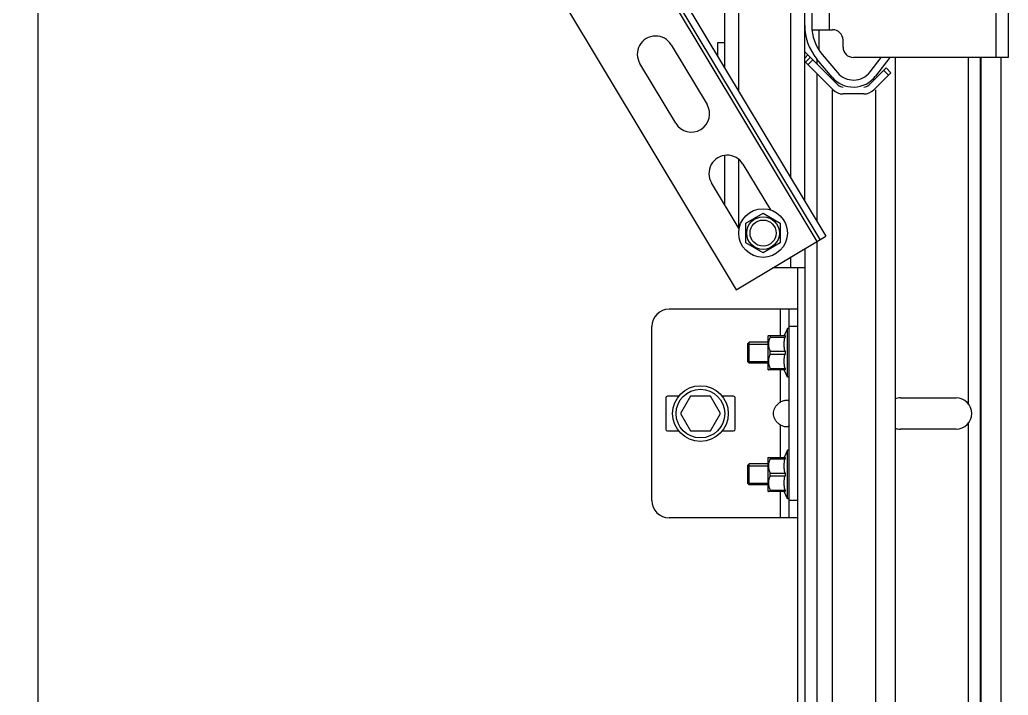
# Model space of a CAD drawing. Header units: millimetres. Extents: x 21899 to 38731, y -5425 to 3612.
# Drawn here: x 21911.9 to 22196.1, y 2881.1 to 3075.3 of the extents above; entities that cross this region are included whole.
import ezdxf

# ---------------------------------------------------------------- set-up
doc = ezdxf.new("R2010")
doc.units = ezdxf.units.MM

msp = doc.modelspace()

# ---------------------------------------------------------------- linework, layer by layer
at = {"color": 9, "linetype": 'Continuous'}
for p, q in [((21935.03103999366, 3354.475715403656), (22141.04626995766, 3011.60879512276)), ((22192.60988160016, 3064.500011230855), (22192.60988160016, 3110.500011230855)), ((22196.10915266126, 3110.500011230855), (22196.10915266126, 3064.500011230855)), ((22144.60988160016, 3102.500011230855), (22144.60988160016, 3072.500011230855)), ((22118.60988160016, 3054.774028003558), (22118.60988160016, 3083.500011230855)), ((22133.60988160016, 3029.809835768257), (22133.60988160016, 3080.138795298757)), ((22141.60988160016, 3072.500011230855), (22141.60988160016, 3066.925491090358)), ((22138.52840614826, 3065.253059558057), (22137.60988160016, 3064.334535010057)), ((22141.11921495336, 3064.056510281058), (22141.11921495336, 3062.662250752957)), ((22184.60988160016, 3064.500011230855), (22184.60988160016, 2964.913788784259)), ((22188.05134021826, 3064.500011230855), (22188.05134021826, 1144.533072939179)), ((22188.20334187896, 3064.500011230855), (22188.20334187896, 1144.533072939179)), ((22193.93910624245, 3064.500011230855), (22193.93910624245, 1144.533072939179)), ((22138.52840614826, 3062.424632433358), (22139.94261971056, 3063.838845995757)), ((22141.11921495336, 3059.833823628156), (22141.11921495336, 3017.312206342358)), ((22160.26673584965, 3060.828438355657), (22161.68094941205, 3059.414224793258)), ((22145.48152605526, 3055.17158410616), (22145.48152605526, 1144.533072939179)), ((22157.95758047676, 3055.17158410616), (22157.95758047676, 1144.533072939179)), ((22118.60988160016, 3015.456546468657), (22118.60988160016, 3035.195281539258)), ((22141.11921495336, 3011.60879512276), (22141.11921495336, 1144.533072939179)), ((22133.60988160016, 3004.000011230855), (22133.60988160016, 3007.14056221096)), ((22130.60988160016, 2984.493993648157), (22130.60988160016, 2992.085361659556)), ((22135.60988160016, 2987.085361659556), (22133.10988160016, 2987.085361659556)), ((22130.60988160016, 2965.384203776557), (22130.60988160016, 2974.676729670857)), ((22130.60988160016, 2949.493993648157), (22130.60988160016, 2958.786519542558)), ((22184.60988160016, 2959.256934534758), (22184.60988160016, 2721.413788784259)), ((22130.60988160016, 2932.085361659556), (22130.60988160016, 2939.676729670857)), ((22135.60988160016, 2937.085361659556), (22133.10988160016, 2937.085361659556))]:
    msp.add_line(p, q, dxfattribs=at)
at = {"color": 7, "linetype": 'Continuous'}
for p, q in [((21935.88820729436, 3354.99075347856), (22141.90343725846, 3012.123833197758)), ((21937.60254189576, 3356.02082962836), (22143.61777185986, 3013.153909347559)), ((22114.60988160016, 3061.431145932958), (22114.60988160016, 3354.000011230855)), ((22137.60988160016, 3023.152717838857), (22137.60988160016, 3354.000011230855)), ((21911.88752287476, 3340.569687381059), (22117.90275283876, 2997.702767100258)), ((21917.10988160016, 3322.000011230855), (21917.10988160016, 1144.533072939179)), ((22139.60988160016, 3105.500011230855), (22139.60988160016, 3073.698324426357)), ((22099.20772543426, 3068.133999166257), (22109.50848693246, 3050.990653152257)), ((22112.60988160016, 3064.759704897657), (22112.60988160016, 3068.800011230858)), ((22112.60988160016, 3068.800011230858), (22114.60988160016, 3068.800011230858)), ((22147.19566803776, 3056.585797668558), (22137.60988160016, 3066.17158410616)), ((22137.82129936706, 3063.131739214557), (22139.23551292946, 3064.545952776956)), ((22145.48152605526, 3058.857710353455), (22141.11921495336, 3064.056510281058)), ((22142.65130383966, 3065.342085500357), (22147.01361494146, 3060.143285572758)), ((22156.37065575766, 3060.348295275158), (22159.55519820766, 3064.500011230855)), ((22162.07579666566, 3064.500011230855), (22157.95758047676, 3059.131056623155)), ((22163.60988160016, 3064.500011230855), (22163.60988160016, 1144.533072939179)), ((22100.50823027506, 3045.582753365758), (22090.20746877686, 3062.726099379757)), ((22145.78145447546, 3055.17158410616), (22137.60988160016, 3063.343156981457)), ((22156.02409516256, 3056.585797668558), (22160.97384263086, 3061.53554513686)), ((22160.97384263086, 3061.53554513686), (22162.38805619326, 3060.121331574457)), ((22157.43830872496, 3055.17158410616), (22162.38805619326, 3060.121331574457)), ((22154.60988160016, 3054.000011230855), (22148.60988160016, 3054.000011230855)), ((22114.60988160016, 3022.113664398057), (22114.60988160016, 3036.292487643757)), ((22119.80924843065, 3033.847307138258), (22127.72805676996, 3020.668196894556)), ((22118.73346963555, 3015.25086143706), (22110.80899177326, 3028.43940735166)), ((22120.67353679865, 3016.850011230857), (22125.60988160016, 3019.70001123086)), ((22125.60988160016, 3019.70001123086), (22130.54622640176, 3016.850011230857)), ((22120.67353679865, 3011.150011230857), (22120.67353679865, 3016.850011230857)), ((22130.54622640176, 3016.850011230857), (22130.54622640176, 3011.150011230857)), ((22117.90275283876, 2997.702767100258), (22143.61777185986, 3013.153909347559)), ((22125.60988160016, 3008.300011230858), (22120.67353679865, 3011.150011230857)), ((22130.54622640176, 3011.150011230857), (22125.60988160016, 3008.300011230858)), ((22137.60988160016, 3009.544004687057), (22137.60988160016, 1144.533072939179)), ((22137.60988160016, 3004.000011230855), (22128.38312704075, 3004.000011230855)), ((22135.60988160016, 2605.065712509757), (22135.60988160016, 3004.000011230855)), ((22135.60988160016, 2992.085361659556), (22098.60988160016, 2992.085361659556)), ((22133.10988160016, 2932.085361659556), (22133.10988160016, 2992.085361659556)), ((22093.60988160016, 2937.085361659556), (22093.60988160016, 2987.085361659556)), ((22127.10988160016, 2984.465361659557), (22127.14506183266, 2984.500541892055)), ((22127.10988160016, 2974.705418839458), (22127.10988160016, 2984.465304479658)), ((22127.13851173826, 2984.493993648157), (22131.92806341836, 2984.493993648157)), ((22127.67988160015, 2984.493993648157), (22127.67988160015, 2984.090500415557)), ((22132.60988160016, 2986.585361659556), (22131.68992942625, 2984.494003717657)), ((22131.92806341836, 2984.493993648157), (22131.92806341836, 2984.090500415557)), ((22132.60988160016, 2972.585361659556), (22132.60988160016, 2986.585361659556)), ((22133.10988160016, 2986.585361659556), (22132.60988160016, 2986.585361659556)), ((22121.60988160016, 2982.585361659556), (22121.25632820956, 2982.23180826896)), ((22121.25632820956, 2976.938987184556), (22121.25632820956, 2982.231736134556)), ((22121.60988160016, 2976.585361659556), (22121.60988160016, 2982.585361659556)), ((22127.10988160016, 2982.585361659556), (22121.60988160016, 2982.585361659556)), ((22127.67988160015, 2984.090500415557), (22131.92806341836, 2984.090500415557)), ((22127.67988160015, 2979.181868426956), (22127.67988160015, 2979.988854892159)), ((22127.67988160015, 2979.988854892159), (22131.92806341836, 2979.988854892159)), ((22127.67988160015, 2979.181868426956), (22131.92806341836, 2979.181868426956)), ((22131.92806341836, 2979.988854892159), (22131.92806341836, 2979.181868426956)), ((22121.60988160016, 2976.585361659556), (22121.25632820956, 2976.938915050159)), ((22127.10988160016, 2976.585361659556), (22121.60988160016, 2976.585361659556)), ((22127.10988160016, 2974.705361659559), (22127.14506183266, 2974.670181427056)), ((22131.92806341836, 2974.676729670857), (22127.13851173826, 2974.676729670857)), ((22127.67988160015, 2974.676729670857), (22127.67988160015, 2975.08022290346)), ((22127.67988160015, 2975.08022290346), (22131.92806341836, 2975.08022290346)), ((22132.60988160016, 2972.585361659556), (22131.68992942625, 2974.676719601455)), ((22131.92806341836, 2975.08022290346), (22131.92806341836, 2974.676729670857)), ((22133.10988160016, 2972.585361659556), (22132.60988160016, 2972.585361659556)), ((22097.60988160016, 2966.585361659556), (22097.60988160016, 2957.585361659556)), ((22101.36489200576, 2967.085361659556), (22098.10988160016, 2967.085361659556)), ((22104.72313025426, 2967.085361659556), (22101.83637890826, 2962.085361659556)), ((22110.49663294616, 2967.085361659556), (22104.72313025426, 2967.085361659556)), ((22113.38338429206, 2962.085361659556), (22110.49663294616, 2967.085361659556)), ((22117.10988160016, 2967.085361659556), (22113.85487119456, 2967.085361659556)), ((22117.60988160016, 2957.585361659556), (22117.60988160016, 2966.585361659556)), ((22165.10988160016, 2966.585361659556), (22181.10988160016, 2966.585361659556)), ((22101.83637890826, 2962.085361659556), (22104.72313025426, 2957.085361659556)), ((22110.49663294616, 2957.085361659556), (22113.38338429206, 2962.085361659556)), ((22098.10988160016, 2957.085361659556), (22101.36489200576, 2957.085361659556)), ((22104.72313025426, 2957.085361659556), (22110.49663294616, 2957.085361659556)), ((22113.85487119456, 2957.085361659556), (22117.10988160016, 2957.085361659556)), ((22181.10988160016, 2957.585361659556), (22165.10988160016, 2957.585361659556)), ((22132.60988160016, 2951.585361659556), (22131.68992942625, 2949.494003717657)), ((22132.60988160016, 2937.585361659556), (22132.60988160016, 2951.585361659556)), ((22133.10988160016, 2951.585361659556), (22132.60988160016, 2951.585361659556)), ((22121.60988160016, 2947.585361659556), (22121.25632820956, 2947.23180826896)), ((22121.60988160016, 2941.585361659556), (22121.60988160016, 2947.585361659556)), ((22127.10988160016, 2947.585361659556), (22121.60988160016, 2947.585361659556)), ((22127.10988160016, 2949.465361659557), (22127.14506183266, 2949.500541892055)), ((22127.10988160016, 2939.705418839458), (22127.10988160016, 2949.465304479658)), ((22127.13851173826, 2949.493993648157), (22131.92806341836, 2949.493993648157)), ((22127.67988160015, 2949.493993648157), (22127.67988160015, 2949.090500415557)), ((22127.67988160015, 2949.090500415557), (22131.92806341836, 2949.090500415557)), ((22131.92806341836, 2949.493993648157), (22131.92806341836, 2949.090500415557)), ((22121.25632820956, 2941.938987184556), (22121.25632820956, 2947.231736134556)), ((22127.67988160015, 2944.181868426956), (22127.67988160015, 2944.988854892159)), ((22127.67988160015, 2944.988854892159), (22131.92806341836, 2944.988854892159)), ((22131.92806341836, 2944.988854892159), (22131.92806341836, 2944.181868426956)), ((22121.60988160016, 2941.585361659556), (22121.25632820956, 2941.938915050159)), ((22127.67988160015, 2944.181868426956), (22131.92806341836, 2944.181868426956)), ((22127.10988160016, 2941.585361659556), (22121.60988160016, 2941.585361659556)), ((22127.10988160016, 2939.705361659559), (22127.14506183266, 2939.670181427056)), ((22131.92806341836, 2939.676729670857), (22127.13851173826, 2939.676729670857)), ((22127.67988160015, 2939.676729670857), (22127.67988160015, 2940.08022290346)), ((22127.67988160015, 2940.08022290346), (22131.92806341836, 2940.08022290346)), ((22132.60988160016, 2937.585361659556), (22131.68992942625, 2939.676719601455)), ((22131.92806341836, 2940.08022290346), (22131.92806341836, 2939.676729670857)), ((22133.10988160016, 2937.585361659556), (22132.60988160016, 2937.585361659556)), ((22135.60988160016, 2932.085361659556), (22098.60988160016, 2932.085361659556))]:
    msp.add_line(p, q, dxfattribs=at)
at = {"color": 3, "linetype": 'Continuous'}
for p, q in [((22139.67967539596, 3072.500011230855), (22145.60988160016, 3072.500011230855)), ((22148.60988160016, 3067.500011230855), (22148.60988160016, 3069.500011230855)), ((22196.10915266126, 3064.500011230855), (22151.60988160016, 3064.500011230855))]:
    msp.add_line(p, q, dxfattribs=at)
at = {"color": 2, "linetype": 'Continuous'}
for p, q in [((22121.25632820956, 2982.085361659556), (22127.10988160016, 2982.085361659556)), ((22121.25632820956, 2977.085361659556), (22127.10988160016, 2977.085361659556)), ((22121.25632820956, 2947.085361659556), (22127.10988160016, 2947.085361659556)), ((22121.25632820956, 2942.085361659556), (22127.10988160016, 2942.085361659556))]:
    msp.add_line(p, q, dxfattribs=at)
at = {"color": 7, "linetype": 'Continuous'}
for centre, radius in [((22125.60988160016, 3014.000011230855), 7), ((22125.60988160016, 3014.000011230855), 3.75), ((22107.60988160016, 2962.085361659556), 8), ((22107.60988160016, 2962.085361659556), 7)]:
    msp.add_circle(centre, radius, dxfattribs=at)
at = {"color": 9, "linetype": 'Continuous'}
msp.add_circle((22125.60988160016, 3014.000011230855), 4.7, dxfattribs=at)
at = {"color": 7, "linetype": 'Continuous'}
for centre, radius, start, end in [((22152.60988160016, 3073.698324426357), 15, 180, 220.0000000001475), ((22152.60988160016, 3073.698324426357), 13, 180, 220.0000000001475), ((22094.70759710556, 3065.430049273058), 5.25, 30.99999999991516, 210.9999999999152), ((22151.60988160016, 3064.000011230855), 8, 220.0000000001475, 322.510261940929), ((22151.60988160016, 3064.000011230855), 6, 220.0000000001475, 322.510261940929), ((22148.60988160016, 3058.000011230855), 2, 225.0000000001013, 270), ((22154.60988160016, 3058.000011230855), 2, 270, 314.9999999998987), ((22148.60988160016, 3058.000011230855), 4, 225.0000000001013, 270), ((22154.60988160016, 3058.000011230855), 4, 270, 314.9999999998987), ((22105.00835860376, 3048.286703258957), 5.25, 210.9999999999152, 30.99999999991516), ((22115.30912010196, 3031.143357244957), 5.25, 30.99999999991516, 210.9999999999152), ((22098.60988160016, 2987.085361659556), 5, 90, 180), ((22098.10988160016, 2966.585361659556), 0.5, 90, 180), ((22117.10988160016, 2966.585361659556), 0.5, 0, 90), ((22165.10988160016, 2962.085361659556), 4.5, 90, 109.5506432240995), ((22181.10988160016, 2962.085361659556), 4.5, 270, 90), ((22098.10988160016, 2957.585361659556), 0.5, 180, 270), ((22117.10988160016, 2957.585361659556), 0.5, 270, 0), ((22165.10988160016, 2962.085361659556), 4.5, 250.4493567759005, 270), ((22098.60988160016, 2937.085361659556), 5, 180, 270)]:
    msp.add_arc(centre, radius, start, end, dxfattribs=at)
at = {"color": 3, "linetype": 'Continuous'}
for centre, start, end in [((22145.60988160016, 3069.500011230855), 0, 90), ((22151.60988160016, 3067.500011230855), 180, 270)]:
    msp.add_arc(centre, 3, start, end, dxfattribs=at)
at = {"color": 7, "linetype": 'Continuous'}
for points, start_tangent, end_tangent in [([(22127.67988160015, 2984.090500415557), (22127.46190731226, 2983.607978896958), (22127.30253217465, 2983.147755669259), (22127.19743410536, 2982.700307972958), (22127.14505039726, 2982.259136596858), (22127.14507328816, 2981.819834534657), (22127.19749116106, 2981.378725642258), (22127.30259550966, 2980.931382203358), (22127.46192769735, 2980.471325406357), (22127.67988160015, 2979.988854892155)], (-0.4484504400528747, -0.8938076990138222), (0.4484504400528747, -0.8938076990138222)), ([(22131.92806341836, 2979.988854892155), (22131.82564640765, 2980.508938706556), (22131.75118013065, 2981.019943032657), (22131.70542080916, 2981.529475380357), (22131.68992499816, 2982.039822797258), (22131.70543781266, 2982.550160774455), (22131.75121111966, 2983.059673793559), (22131.82566611526, 2983.57053111996), (22131.92806341836, 2984.090500415557)], (-0.2155160523044249, 0.9765002975929482), (0.2155160523044249, 0.9765002975929482)), ([(22127.67988160015, 2979.181868426956), (22127.46190731226, 2978.699346908255), (22127.30253217465, 2978.239123680658), (22127.19743410536, 2977.791675984259), (22127.14505039726, 2977.350504608159), (22127.14507328816, 2976.911202545958), (22127.19749116106, 2976.470093653556), (22127.30259550966, 2976.022750214655), (22127.46192769735, 2975.562693417658), (22127.67988160015, 2975.080222903456)], (-0.4484504400528747, -0.8938076990138222), (0.4484504400528747, -0.8938076990138222)), ([(22131.92806341836, 2975.080222903456), (22131.82564640765, 2975.600306717959), (22131.75118013065, 2976.11131104406), (22131.70542080916, 2976.62084339176), (22131.68992499816, 2977.131190808657), (22131.70543781266, 2977.641528785756), (22131.75121111966, 2978.15104180486), (22131.82566611526, 2978.661899131355), (22131.92806341836, 2979.181868426956)], (-0.2155160523044249, 0.9765002975929482), (0.2155160523044249, 0.9765002975929482)), ([(22130.60988160016, 2958.786519542558), (22129.76728190626, 2959.462340344257), (22129.16788333936, 2960.187706413057), (22128.78334335916, 2960.941595655058), (22128.59760834445, 2961.700966884957), (22128.59764820356, 2962.470085036355), (22128.78344085596, 2963.229389962358), (22129.16807633266, 2963.983310307358), (22129.76743305816, 2964.708531958855), (22130.60988160016, 2965.384203776557)], (-0.8361236569994321, 0.5485410013899562), (0.8361236569994321, 0.5485410013899562)), ([(22130.60988160016, 2965.384203776557), (22131.07558208256, 2965.637781611658), (22131.54102190616, 2965.807183108758), (22131.98377170266, 2965.90444215346), (22132.37764615916, 2965.936131339058), (22132.69851723895, 2965.904443643656), (22132.92999972986, 2965.807187680755), (22133.06612145526, 2965.637785838258)], (0.8361236569957391, 0.5485410013955854), (0.4049137917792252, -0.9143548661362121)), ([(22133.06612472966, 2958.532945176157), (22132.93000800606, 2958.363541571158), (22132.69852432136, 2958.266281299057), (22132.37764896476, 2958.234591980057), (22131.98377260036, 2958.266281030355), (22131.54102005676, 2958.363540742455), (22131.07557501826, 2958.53294485516), (22130.60988160016, 2958.786519542558)], (-0.4048961498163702, -0.9143626785165062), (-0.8361236569904228, 0.548541001403689)), ([(22133.10988160016, 2958.786519542558), (22133.06612472966, 2958.532945176157)], (0, -1), (-0.4048961498861915, -0.9143626784855882)), ([(22127.67988160015, 2949.090500415557), (22127.46190731226, 2948.607978896958), (22127.30253217465, 2948.147755669259), (22127.19743410536, 2947.700307972958), (22127.14505039726, 2947.259136596858), (22127.14507328816, 2946.819834534657), (22127.19749116106, 2946.378725642258), (22127.30259550966, 2945.931382203358), (22127.46192769735, 2945.471325406357), (22127.67988160015, 2944.988854892155)], (-0.4484504400528747, -0.8938076990138222), (0.4484504400528747, -0.8938076990138222)), ([(22131.92806341836, 2944.988854892155), (22131.82564640765, 2945.508938706556), (22131.75118013065, 2946.019943032657), (22131.70542080916, 2946.529475380357), (22131.68992499816, 2947.039822797258), (22131.70543781266, 2947.550160774455), (22131.75121111966, 2948.059673793559), (22131.82566611526, 2948.57053111996), (22131.92806341836, 2949.090500415557)], (-0.2155160523044249, 0.9765002975929482), (0.2155160523044249, 0.9765002975929482)), ([(22127.67988160015, 2944.181868426956), (22127.46190731226, 2943.699346908255), (22127.30253217465, 2943.239123680658), (22127.19743410536, 2942.791675984259), (22127.14505039726, 2942.350504608159), (22127.14507328816, 2941.911202545958), (22127.19749116106, 2941.470093653556), (22127.30259550966, 2941.022750214655), (22127.46192769735, 2940.562693417658), (22127.67988160015, 2940.080222903456)], (-0.4484504400528747, -0.8938076990138222), (0.4484504400528747, -0.8938076990138222)), ([(22131.92806341836, 2940.080222903456), (22131.82564640765, 2940.600306717959), (22131.75118013065, 2941.11131104406), (22131.70542080916, 2941.62084339176), (22131.68992499816, 2942.131190808657), (22131.70543781266, 2942.641528785756), (22131.75121111966, 2943.15104180486), (22131.82566611526, 2943.661899131355), (22131.92806341836, 2944.181868426956)], (-0.2155160523044249, 0.9765002975929482), (0.2155160523044249, 0.9765002975929482))]:
    msp.add_spline(points, degree=3, dxfattribs=dict(at, start_tangent=start_tangent, end_tangent=end_tangent))

doc.saveas('drawing.dxf')
